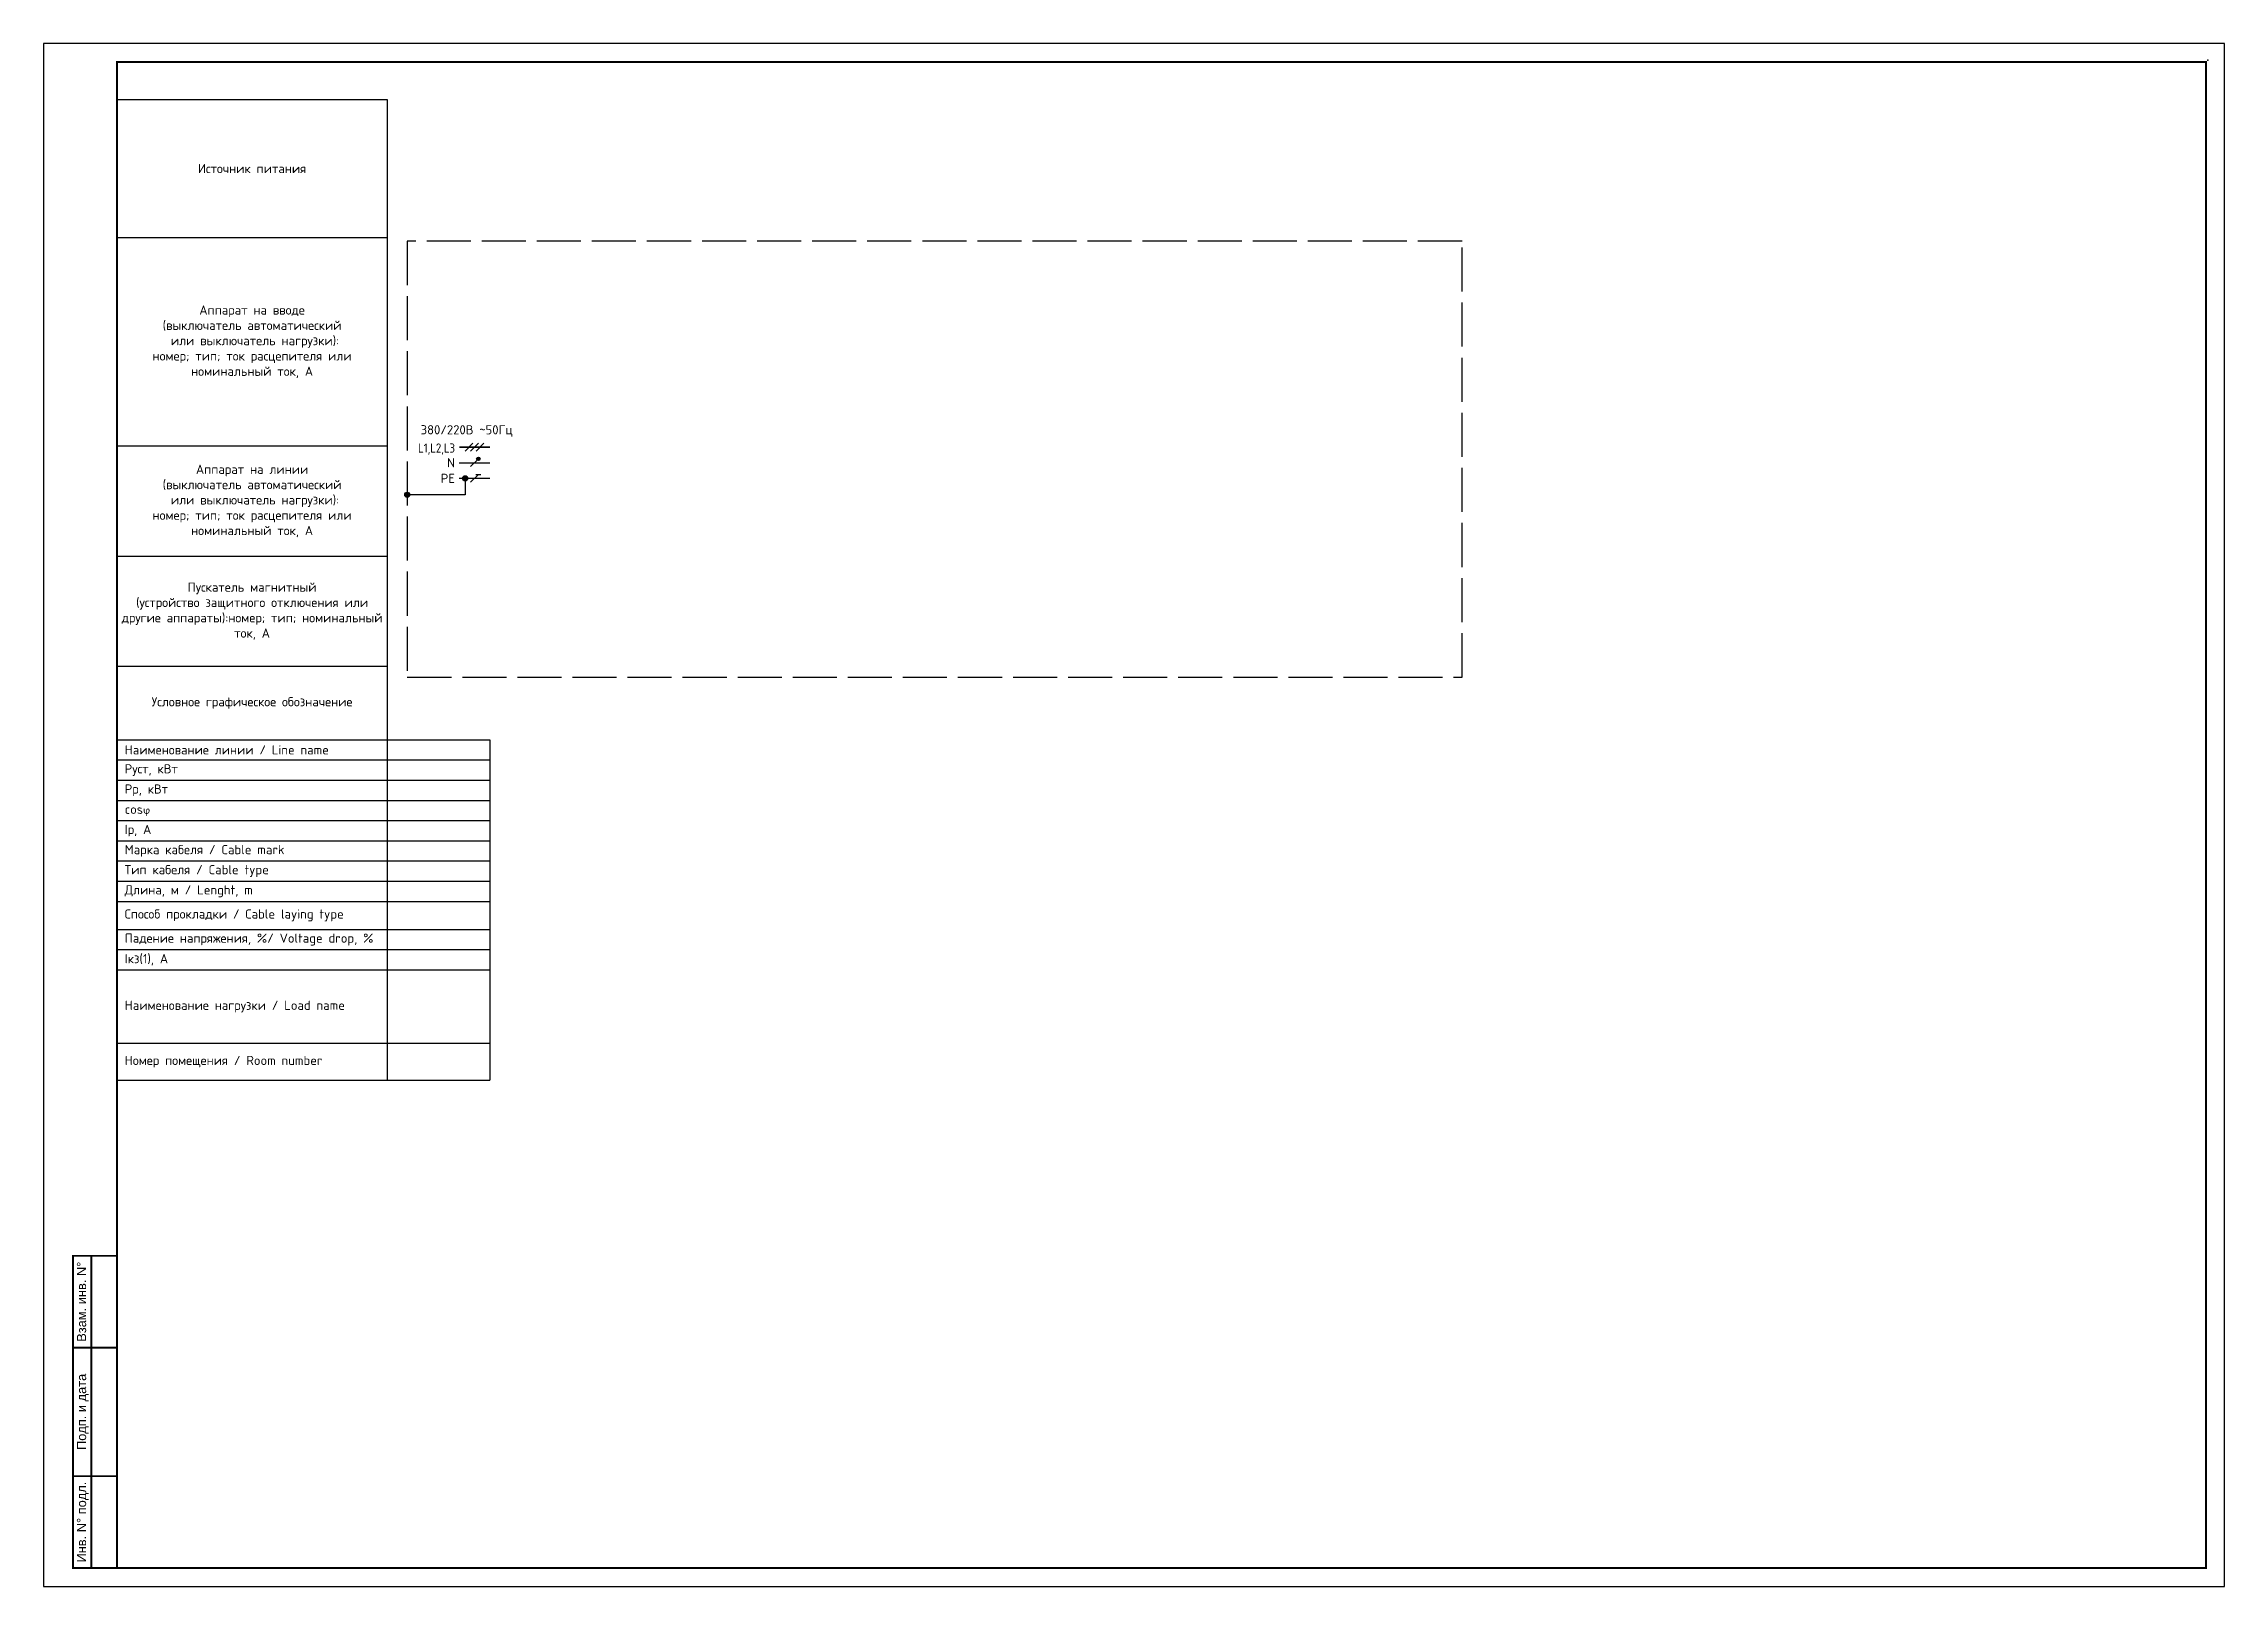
# Paper-space layout 'Layout1' of a CAD drawing. Header units: millimetres. Extents: x -29 to 565, y -55 to 365.
# The model-space entities are those that its viewports show. They can reach past a viewport. Long polylines and large blocks are cut down to what shows.
import ezdxf
from ezdxf.enums import TextEntityAlignment as Align

# ---------------------------------------------------------------- set-up
doc = ezdxf.new("R2010")
doc.units = ezdxf.units.MM
doc.linetypes.add('ACAD_ISO02W100', pattern=[15, 12, -3])
doc.layers.get('Defpoints').update_dxf_attribs({"color": 6})
for name, color, linetype in [('EM 0.35mm', 5, 'Continuous'), ('EM Text Ru', 8, 'Continuous'), ('EM_Сплошная тонкая 0.3', 3, 'Continuous'), ('EM_Схема L', 7, 'Continuous'), ('EM_Штриховая 0.2', 1, 'Continuous'), ('SET_SS_Frame', 7, 'Continuous'), ('SET_SS_Stamp text', 7, 'Continuous')]:
    doc.layers.add(name, color=color, linetype=linetype)
doc.styles.add('ISOCPEUR', font='isocpeur.ttf')
doc.styles.get("Standard").update_dxf_attribs({"font": 'arial.ttf'})

# ---------------------------------------------------------------- blocks, each defined once
blk = doc.blocks.new('*U12')
blk.add_point((589.5, 415.5))
at = {"layer": 'SET_SS_Frame'}
blk.add_lwpolyline([(0, 0), (594, 0), (594, 420), (0, 420)], close=True, dxfattribs=at)
at = {"layer": 'SET_SS_Frame', "const_width": 0.5}
for points in [[(20, 5), (589, 5), (589, 415), (20, 415)], [(8, 5), (20, 5), (20, 90), (8, 90)]]:
    blk.add_lwpolyline(points, close=True, dxfattribs=at)
for points in [[(13, 5), (13, 90)], [(20, 65), (8, 65)], [(20, 30), (8, 30)]]:
    blk.add_lwpolyline(points, dxfattribs=at)
at = {"layer": 'SET_SS_Stamp text'}
for s, p in [('Взам. инв. N%%D', (12.33, 77.5)), ('Подп. и дата', (12.33, 47.5)), ('Инв. N%%D подл.', (12.33, 17.5))]:
    blk.add_text(s, height=2.5, rotation=90, dxfattribs=at).set_placement(p, align=Align.BOTTOM_CENTER)
blk = doc.blocks.new('*T3')
at = {"layer": 'EM Text Ru', "color": 1, "linetype": 'ByBlock', "lineweight": -2, "transparency": 16777216}
for p, q in [((0, 0), (101.56, 0)), ((0, 0), (0, -92.64)), ((73.56, 0), (73.56, -92.64)), ((101.56, 0), (101.56, -92.64)), ((0, -5.5), (101.56, -5.5)), ((0, -11), (101.56, -11)), ((0, -16.5), (101.56, -16.5)), ((0, -22), (101.56, -22)), ((0, -27.5), (101.56, -27.5)), ((0, -33), (101.56, -33)), ((0, -38.5), (101.56, -38.5)), ((0, -44), (101.56, -44)), ((0, -51.64), (101.56, -51.64)), ((0, -57.14), (101.56, -57.14)), ((0, -62.64), (101.56, -62.64)), ((0, -82.64), (101.56, -82.64)), ((0, -92.64), (101.56, -92.64))]:
    blk.add_line(p, q, dxfattribs=at)
at = {"layer": 'EM Text Ru', "transparency": 16777216, "char_height": 2.5, "width": 72.56, "attachment_point": 4, "style": 'ISOCPEUR'}
for s, insert in [(' Наименование линии / Line name', (0.5, -2.75)), (' Pуст, кВт', (0.5, -8.25)), (' Рр, кВт', (0.5, -13.75)), (' cos{\\H0.83333x;φ}', (0.5, -19.25)), (' Iр, А', (0.5, -24.75)), (' Марка кабеля / Cable mark', (0.5, -30.25)), (' Тип кабеля / Cable type', (0.5, -35.75)), (' Длина, м / Lenght, m', (0.5, -41.25)), (' Способ прокладки / Сable laying type', (0.5, -47.82)), (' Падение напряжения, %/ Voltage drop, %', (0.5, -54.39)), (' Iкз(1), А', (0.5, -59.89)), (' Наименование нагрузки / Load name', (0.5, -72.64)), (' Номер помещения / Room number', (0.5, -87.64))]:
    blk.add_mtext(s, dxfattribs=dict(at, insert=insert))
blk = doc.blocks.new('*T4')
at = {"layer": 'EM Text Ru', "color": 1, "linetype": 'ByBlock', "lineweight": -2, "transparency": 16777216}
for p, q in [((0, 0), (73.56, 0)), ((0, 0), (0, -174.26)), ((73.56, 0), (73.56, -174.26)), ((0, -37.53), (73.56, -37.53)), ((0, -94.26), (73.56, -94.26)), ((0, -124.26), (73.56, -124.26)), ((0, -154.26), (73.56, -154.26)), ((0, -174.26), (73.56, -174.26))]:
    blk.add_line(p, q, dxfattribs=at)
at = {"layer": 'EM Text Ru', "transparency": 16777216, "char_height": 2.5, "width": 72.56, "attachment_point": 5, "style": 'ISOCPEUR'}
for s, insert in [('Источник питания', (36.78, -18.76)), ('Аппарат на вводе\\P(выключатель автоматический\\P или выключатель нагрузки):\\Pномер; тип; ток расцепителя или \\Pноминальный ток, А', (36.78, -65.9)), ('Аппарат на линии \\P(выключатель автоматический\\P или выключатель нагрузки):\\Pномер; тип; ток расцепителя или \\Pноминальный ток, А', (36.78, -109.26)), ('Пускатель магнитный\\P(устройство защитного отключения или другие аппараты):номер; тип; номинальный ток, А', (36.78, -139.26)), ('Условное графическое обозначение', (36.78, -164.26))]:
    blk.add_mtext(s, dxfattribs=dict(at, insert=insert))
blk = doc.blocks.new('Точка присоединения')
h = blk.add_hatch(color=256)
h.dxf.hatch_style = 1
edge = h.paths.add_edge_path()
edge.add_arc((0, 0), 0.7, 0, 360)
blk.add_circle((0, 0), 0.7)

msp = doc.modelspace()

# ---------------------------------------------------------------- hatches: boundary and pattern name
at = {"layer": 'EM 0.35mm'}
h = msp.add_hatch(color=256, dxfattribs=at)
h.dxf.hatch_style = 1
edge = h.paths.add_edge_path()
edge.add_arc((-3.14, 76.48), 0.467, 0, 360)

# ---------------------------------------------------------------- linework, layer by layer
at = {"ltscale": 100}
for points in [[(-8.33, 75.42), (0, 75.42)], [(-8.33, 71.17), (0, 71.17)]]:
    msp.add_lwpolyline(points, dxfattribs=at)
at = {"layer": 'EM 0.35mm'}
for points in [[(-4.64, 80.73), (-6.76, 78.6)], [(-3.14, 80.73), (-5.26, 78.6)], [(-1.64, 80.73), (-3.76, 78.6)], [(-3.14, 76.48), (-5.26, 74.35)], [(-3.14, 72.23), (-5.26, 70.11)], [(-3.86, 72.23), (-2.43, 72.23)]]:
    msp.add_lwpolyline(points, dxfattribs=at)
msp.add_circle((-3.14, 76.48), 0.467, dxfattribs=at)
at = {"layer": 'EM_Сплошная тонкая 0.3'}
msp.add_lwpolyline([(-6.71, 71.17), (-6.71, 66.7), (-22.5, 66.7)], dxfattribs=at)
at = {"layer": 'EM_Схема L', "ltscale": 100, "const_width": 0.5}
msp.add_lwpolyline([(-8.33, 79.67), (0, 79.67)], dxfattribs=at)
at = {"layer": 'EM_Штриховая 0.2', "linetype": 'ACAD_ISO02W100'}
msp.add_lwpolyline([(-22.5, 17.02), (264.79, 17.02), (264.79, 135.77), (-22.5, 135.77)], close=True, dxfattribs=at)

# ---------------------------------------------------------------- block references
for name, p in [('*T4', (-101.56, 174.26)), ('Точка присоединения', (-6.71, 71.17)), ('Точка присоединения', (-22.5, 66.7)), ('*T3', (-101.56, 0))]:
    msp.add_blockref(name, p)

# ---------------------------------------------------------------- texts
at = {"layer": 'EM Text Ru', "style": 'ISOCPEUR', "width": 0.85}
msp.add_text('L1,L2,L3', height=2.5, dxfattribs=at).set_placement((-9.5, 80.67), align=Align.TOP_RIGHT)
at = {"layer": 'EM Text Ru', "insert": (-18.86, 85.64), "char_height": 2.5, "width": 27.0389, "attachment_point": 1, "style": 'ISOCPEUR'}
msp.add_mtext('380/220В ~50Гц ', dxfattribs=at)
at = {"layer": 'EM Text Ru', "char_height": 2.5, "attachment_point": 6, "style": 'ISOCPEUR'}
for s, width, insert in [('РЕ', 3.0527, (-9.51, 71.17)), ('N', 2.5, (-9.51, 75.42))]:
    msp.add_mtext_dynamic_manual_height_columns(s, width=width, gutter_width=1, heights=[0], dxfattribs=dict(at, insert=insert))

psp = doc.layouts.get("Layout1")

# ---------------------------------------------------------------- block references
psp.add_blockref('*U12', (-29.19, -54.81))

# ---------------------------------------------------------------- viewports
at = {"layer": 'Defpoints', "color": 3}
psp.add_viewport(center=(275.31, 155.19), size=(569, 410), view_center_point=(182.94, -20.49), view_height=410, dxfattribs=at)

doc.saveas('drawing.dxf')
